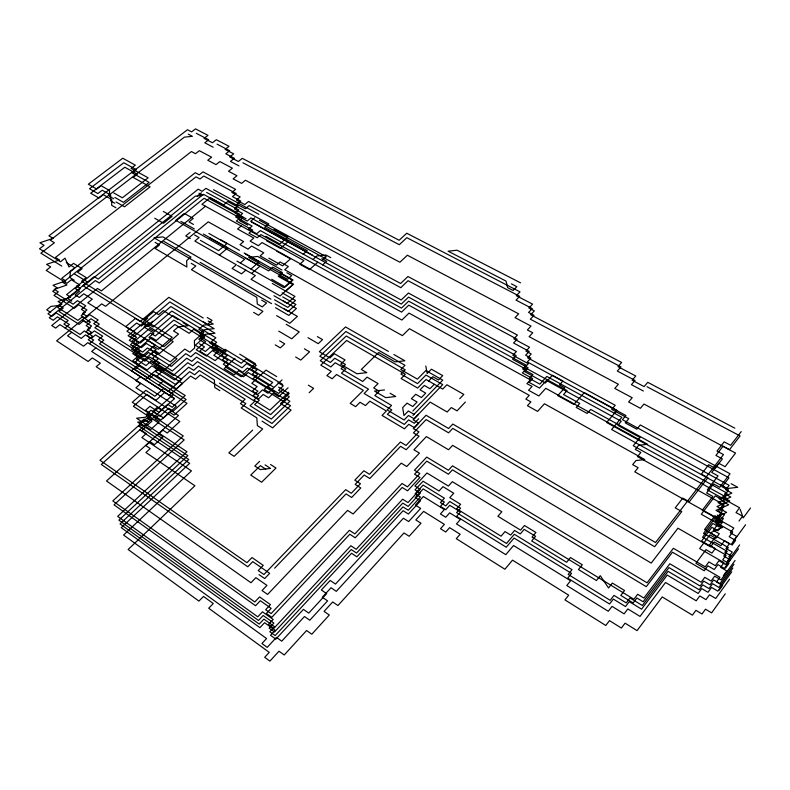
<?xml version="1.0" encoding="UTF-8"?>
<svg xmlns="http://www.w3.org/2000/svg" width="790" height="790" viewBox="0 0 790 790"><rect width="100%" height="100%" fill="white"/><g stroke="black" fill="none" stroke-linecap="round" stroke-linejoin="round"><path stroke-width="1.19" d="M725.289 593.764L711.622 612.862L705.49 609.189L702.024 614.008L695.911 610.334L692.425 615.153L662.227 596.944L637.056 630.627L625.068 623.182L621.384 628.05L609.495 620.634L605.782 625.482L564.939 599.896L568.691 595.186L512.532 560.149L504.899 569.235L456.284 538.652L460.155 534.257L449.609 527.651L445.738 532.006L440.494 528.707L444.365 524.363L423.628 511.377L415.826 519.948L420.981 523.207L409.151 536.272L403.976 532.964L337.913 605.545L332.709 601.96L324.088 611.391L329.292 615.015L311.803 634.232L306.579 630.529L284.212 654.989L278.998 651.207L269.894 661.121L264.699 657.31L269.262 652.362L208.698 608.231L213.28 603.54L203.494 596.44L198.912 601.091L128.128 549.504L194.903 485.761L145.923 452.512L150.228 448.572L145.874 445.639L150.169 441.728L154.514 444.651L163.036 436.87L158.691 433.977L162.918 430.125L167.263 433.009L179.853 421.505L96.163 366.718L100.34 363.173L92.321 357.939L88.134 361.465L56.633 340.836L101.703 303.883L105.584 306.303L208.254 221.852L243.606 241.582L240.002 244.633L248.011 249.127L251.615 246.046L263.732 252.81L260.137 255.921L276.49 265.084L280.085 261.934L288.35 266.546L284.765 269.716L402.396 335.632L409.437 328.719L529.251 395.336L525.834 399.088L530.87 401.903L527.443 405.695L537.585 411.383L544.419 403.759L644.768 459.553L635.98 460.56L632.642 464.639L638.132 467.71L634.785 471.828L719.937 519.731L716.668 524.096L722.544 527.414L710.092 532.904L715.977 536.262L709.351 545.179L715.276 548.586L711.948 553.099L706.013 549.672L695.901 563.29L719.878 577.273L716.51 581.934L722.574 585.479L719.196 590.179M731.747 571.812L717.824 591.127L711.533 587.424L708.008 592.293L701.737 588.59L698.182 593.458L667.234 575.081L641.559 609.169L629.274 601.644L625.522 606.572L613.336 599.077L609.544 603.995L567.704 578.152L571.535 573.392L514.063 538.049L506.262 547.223L456.561 516.393L460.511 511.96L449.727 505.304L445.777 509.708L440.415 506.38L444.375 501.996L423.193 488.911L415.214 497.572L420.487 500.86L408.391 514.043L403.107 510.705L335.503 584.067L330.19 580.452L321.352 589.992L326.675 593.645L308.752 613.089L303.419 609.357L275.838 639.14L270.506 635.298L275.167 630.292L264.581 622.698L259.92 627.665L121.235 527.661L189.659 463.325L139.781 429.888M729.565 579.248L715.73 598.484L709.489 594.791L705.983 599.64L699.762 595.946L696.227 600.805L665.536 582.477L640.038 616.427L627.852 608.932L624.12 613.84L612.033 606.374L608.27 611.263L566.776 585.518L570.577 580.759L513.539 545.525L505.798 554.669L456.462 523.918L460.392 519.494L449.688 512.858L445.757 517.252L440.445 513.935L444.375 509.56L423.341 496.505L415.422 505.136L420.655 508.414L408.647 521.558L403.404 518.23L336.323 591.335L331.04 587.73L322.281 597.23L327.564 600.874L309.789 620.239L304.486 616.516L281.754 641.174L276.46 637.372L267.198 647.365L261.934 643.534L266.576 638.547L123.566 535.047L191.437 470.909L141.854 437.532L146.229 433.572L141.835 430.629L146.19 426.709L150.584 429.642L159.234 421.811L154.84 418.907L159.136 415.036L163.53 417.93L176.318 406.366L91.68 351.451L95.926 347.896M735.085 560.456L721.033 579.88L714.664 576.157L711.099 581.055L704.759 577.332L701.164 582.24L669.821 563.774L643.889 598.05L637.658 594.268L633.866 599.245L532.025 537.101L535.926 532.47L524.461 525.508L520.551 530.1L497.898 516.285L501.828 511.762L452.344 481.693L448.374 486.057L426.965 473.003L414.898 486.018L420.231 489.306L407.996 502.559L402.653 499.211L356.211 549.287L350.859 545.752L273.844 628.366L268.462 624.495L273.182 619.459L262.487 611.835L257.757 616.822L117.68 516.374L186.953 451.752L136.611 418.226L145.558 417.219L150.001 413.239L145.518 410.277L149.942 406.337L158.918 412.232L167.697 404.332L172.21 407.275L185.225 395.523L98.365 339.799L102.68 336.185L94.366 330.882L90.05 334.466L85.913 331.81L90.238 328.235L86.12 325.608L90.416 322.063L82.229 316.859L77.924 320.375L57.729 307.478L62.035 304.022L58.035 301.484L70.596 297.139L66.597 294.621L198.211 189.166L202.171 191.338L205.904 188.346L238.145 205.884L234.433 208.955L242.639 213.438L238.916 216.539L247.191 221.072L250.914 217.951L401.182 300.012L408.43 293.05L516.403 351.54L512.868 355.293L528.352 363.706L524.807 367.528L567.042 390.586L563.527 394.536L579.742 403.423L576.226 407.433L587.158 413.447L590.663 409.408L729.14 485.346L725.783 489.78L731.876 493.128L719.028 498.707L725.141 502.104L718.327 511.16L724.479 514.606L721.053 519.188L714.901 515.722L704.512 529.547L729.397 543.708L725.931 548.448L732.231 552.042L728.755 556.822M733.969 564.267L719.957 583.662L713.617 579.949L710.062 584.827L703.742 581.114L700.157 586.002L668.952 567.576L643.109 601.783L636.898 598.01L633.126 602.977L620.782 595.423L624.564 590.495L612.349 583.06L608.547 587.938L600.242 575.683L596.43 580.522L578.458 569.531L582.289 564.751L570.459 557.543L566.608 562.283L531.7 540.923L535.581 536.301L524.155 529.349L520.264 533.931L514.586 530.465L510.666 535.057L505.007 531.581L501.067 536.173L456.65 508.76L460.629 504.306L449.777 497.641L453.746 493.246L442.993 486.66L439.013 491.025L423.045 481.209L415.007 489.899L420.31 493.187L408.124 506.42L402.811 503.072L356.547 553.059L351.204 549.534L274.515 631.98L269.143 628.129L273.844 623.103L263.188 615.479L258.488 620.466L118.875 520.166L187.862 455.642L137.677 422.137L146.594 421.129L151.008 417.16L146.545 414.207L150.949 410.267L159.896 416.152L168.645 408.272L173.148 411.205L186.114 399.464L99.501 343.778L103.806 340.164L95.511 334.861L91.206 338.446L87.078 335.79L91.383 332.225L87.275 329.588L91.571 326.043L83.404 320.849L79.109 324.364L58.964 311.467L63.259 308.011L59.27 305.473L51.014 306.382L46.709 309.828L50.669 312.386M732.853 568.059L718.89 587.405L712.57 583.701L709.025 588.58L702.735 584.867L699.17 589.745L668.083 571.338L642.329 605.495L629.995 597.961L626.223 602.898L613.988 595.393L610.186 600.311L568.178 574.439L572.029 569.659L514.32 534.267L506.499 543.461L456.6 512.592L460.57 508.148L449.757 501.482L445.777 505.896L440.405 502.568L444.385 498.174L423.114 485.08L415.106 493.75L420.399 497.038L408.262 510.241L402.959 506.904L356.873 556.802L351.55 553.286L275.177 635.575L269.825 631.724L274.505 626.707L263.89 619.103L259.209 624.08L120.06 523.928L188.761 459.494L138.734 426.027L147.612 425.02L152.016 421.05L147.562 418.108L151.957 414.167L160.874 420.053L169.583 412.183L174.077 415.106L186.993 403.384L88.243 339.749L92.529 336.175L84.352 330.931L80.067 334.476L63.901 324.058L68.187 320.562L56.218 312.889L51.933 316.346L47.973 313.798L94.227 276.638L98.177 279.068L203.366 194.271L239.39 213.981L235.697 217.053L252.089 226.049L248.386 229.169L256.671 233.741L260.364 230.601L401.458 308.11L408.657 301.158L526.13 365.168L522.634 368.95L532.934 374.588L529.428 378.4L539.827 384.118L546.818 376.435L621.878 417.337L611.588 429.493L727.047 493.177L723.709 497.601L729.753 500.949L716.994 506.508L723.048 509.886L716.283 518.921L722.376 522.348L718.979 526.92L712.876 523.464L702.547 537.24L727.225 551.371L723.778 556.081L730.029 559.676L726.573 564.435M738.502 548.833L724.321 568.365L717.873 564.633L714.269 569.551L707.84 565.818L704.216 570.745L672.468 552.2L646.279 586.674L452.433 469.843L448.424 474.227L426.778 461.133L414.582 474.197L419.964 477.506L407.591 490.817L402.199 487.46L355.204 537.783L349.792 534.238L271.809 617.326L266.368 613.445L271.148 608.379L260.335 600.706L255.545 605.732L114.037 504.84L184.189 439.931L133.382 406.317L146.871 394.388L155.926 400.293L164.814 392.373M725.487 568.198L728.933 563.448L722.712 559.863L726.148 555.153L701.569 541.041L711.869 527.295L717.952 530.742L721.339 526.18L715.266 522.753L722.02 513.737L715.987 510.36L728.696 504.81L722.682 501.472L726.01 497.058L633.234 445.738L640.038 437.502L617.849 425.326L621.256 421.297L546.463 380.425L539.501 388.088L529.142 382.38L532.638 378.568L522.368 372.929L525.854 369.157L408.766 305.167L401.597 312.119L260.927 234.61L257.244 237.75L248.978 233.188L252.662 230.068L236.328 221.062L240.002 217.991L204.077 198.28L99.254 283.027L95.314 280.608L49.237 317.728L53.177 320.286L57.453 316.829L69.392 324.502L65.116 327.988M723.364 575.634L726.78 570.903L720.618 567.329L724.025 562.638L699.654 548.566L709.884 534.86L715.918 538.306L719.295 533.764L713.261 530.337L719.976 521.361L713.992 517.983L726.622 512.453L720.648 509.125L723.956 504.721L637.471 456.61L640.858 452.482L635.288 449.392L638.666 445.293L647.583 444.266L545.771 388.305L538.859 395.958L528.569 390.26L532.045 386.448L526.93 383.634L530.396 379.852L408.993 313.116L401.863 320.049L262.033 242.57L258.37 245.71L250.154 241.138L253.817 238.017L237.563 229.011L241.217 225.95M727.659 560.643L731.125 555.874L724.845 552.279L728.301 547.559L703.525 533.408L713.884 519.613L720.016 523.069L723.423 518.487L717.3 515.05M739.657 544.893L725.437 564.465L718.959 560.722L715.345 565.66L708.887 561.917L705.253 566.855L673.366 548.28L647.089 582.823L452.463 465.833L448.434 470.228L426.719 457.114L414.464 470.208L419.875 473.516L407.452 486.847L402.041 483.49L354.868 533.892L349.427 530.337L271.128 613.593L265.657 609.702L270.457 604.617L259.604 596.934L254.795 601.97L112.812 500.939L183.25 435.932L132.295 402.288L145.834 390.349L154.919 396.254L163.836 388.325L168.408 391.267L181.631 379.457L93.753 323.624L98.138 319.999L89.724 314.687L85.34 318.281L81.163 315.625L85.547 312.04L81.38 309.413L85.755 305.849L77.479 300.644L73.105 304.18L52.693 291.263L57.058 287.787L53.029 285.249L65.748 280.885L61.719 278.376L195.239 172.704L199.248 174.867L203.02 171.864L235.618 189.383L231.855 192.454L240.16 196.937L236.388 200.048L244.752 204.58L248.524 201.45L400.619 283.501L407.956 276.52L517.401 335.079L513.816 338.841L529.517 347.274L525.933 351.106L531.216 353.95L527.621 357.811L615.212 405.27L611.677 409.388L628.791 418.69L625.265 422.887L636.799 429.187L640.315 424.971L730.039 473.773L719.749 487.292L713.568 483.885L706.606 492.97L712.817 496.416L702.27 510.281L733.841 528.046L730.325 532.806L736.734 536.43L733.219 541.239M732.083 545.179L735.599 540.38L729.21 536.765L732.715 532.006L701.283 514.26L715.256 495.863L721.458 499.3L728.331 490.195L722.149 486.798L728.963 477.822L622.411 419.678L625.917 415.53L527.325 361.958L530.91 358.097L525.646 355.253L529.221 351.432L513.579 342.998L517.154 339.236L408.075 280.697L400.757 287.669L249.127 205.607L245.364 208.738L237.02 204.205L240.782 201.104L232.507 196.621L236.259 193.54L203.751 176.022L199.989 179.024L195.989 176.851L62.953 282.474L66.972 284.993L54.293 289.347L58.312 291.885L53.957 295.361L74.319 308.268L78.674 304.733L86.93 309.947L82.575 313.502L86.732 316.128M745.582 524.748L731.135 544.498L724.509 540.725L720.836 545.712L714.239 541.93L710.546 546.917L677.958 528.204L651.227 563.092L452.631 445.343L448.523 449.767L426.393 436.584L413.911 449.767L419.421 453.095L406.761 466.535L401.241 463.157L353.12 513.974L347.58 510.399L267.593 594.445L262.023 590.525L266.931 585.39L255.881 577.648L250.963 582.734L106.512 480.982L178.481 415.5L135.949 387.752L140.571 383.693L135.949 380.691L140.551 376.672M750.5 508.029L743.222 517.924L740.151 509.244M738.996 521.054L742.57 516.206L736.023 512.562L739.588 507.753L707.336 489.879L718.041 475.906L711.711 472.43L718.772 463.276L725.092 466.702L735.539 453.075L643.969 404.046L640.394 408.292L628.623 401.962L632.207 397.745L614.768 388.404L618.353 384.256L529.102 336.668L532.756 332.788L527.384 329.934L531.018 326.082L515.04 317.639L518.684 313.847L407.354 255.239L399.888 262.24L245.453 180.239L241.612 183.369L233.129 178.846L236.97 175.736L228.547 171.262L232.379 168.181L219.867 161.565L216.035 164.616L207.77 160.232L211.602 157.2L199.327 150.702L195.486 153.704L191.417 151.542L55.438 257.461L59.527 259.979L46.57 264.364L50.659 266.901L46.205 270.387L66.903 283.304L71.357 279.759L79.751 284.973L75.297 288.548L79.513 291.184L75.04 294.788L79.276 297.445L83.75 293.831L92.282 299.153L87.809 302.797L177 358.749L163.5 370.619L158.859 367.666L145.172 379.664M720.707 510.518L724.084 506.005L718.011 502.628L730.809 497.058L724.746 493.701M741.247 431.577L730.641 445.303L724.183 441.857L717.014 451.08L723.482 454.576L655.542 542.533L452.788 424.052L448.611 428.506L426.057 415.273L413.328 428.545L418.947 431.893L406.04 445.432L400.412 442.035L369.483 474.296L363.854 470.781L354.809 480.172L360.438 483.727L351.303 493.266L345.665 489.662L263.919 574.508L258.241 570.548L263.258 565.364L251.99 557.552L246.974 562.697L99.975 460.254L173.524 394.299L158.928 384.898L163.649 380.721L154.02 374.559L149.3 378.696L135.021 369.503L139.751 365.405L135.031 362.383L155.097 345.032L145.222 338.841L140.334 343.018L130.547 336.846L135.436 332.699L125.728 326.616L135.436 318.449L140.274 321.451L168.833 297.326L203.237 318.034M465.379 402.041L457.055 410.859L451.347 407.561L447.15 411.985L430.155 402.12L413.091 419.826L418.749 423.173L414.434 427.676L408.776 424.309L404.431 428.822L382.034 415.431L386.389 410.998L369.868 401.172L365.503 405.547L360.033 402.278L355.638 406.662L350.197 403.394L363.331 390.369L336.55 374.509L332.175 378.746L326.882 375.596L331.257 371.379L320.76 365.158L346.613 340.49L405.31 374.272L401.093 378.509L417.624 388.068L426.007 379.496L442.726 389.065L446.883 384.76L463.809 394.417L459.681 398.772M274.624 568.198L346.05 493.878L351.668 497.473L360.773 487.953L355.154 484.398L364.17 475.017L369.779 478.533L400.579 446.32L406.188 449.717L419.046 436.199L413.447 432.861L426.126 419.599L448.592 432.821L452.759 428.378L654.663 546.71L681.77 511.565L675.233 507.861L682.807 498.095L689.324 501.769L707.88 477.703L701.402 474.138L708.699 464.737L715.167 468.253L722.376 458.901L715.928 455.425L723.087 446.202L729.516 449.648L740.092 435.942L646.98 386.735M418.651 418.769L414.316 423.282L408.637 419.905L404.282 424.418L387.376 414.345L391.751 409.892L364.101 393.499L368.476 389.154L341.468 373.216L345.832 368.979L335.207 362.738L330.832 366.935L320.296 360.714L346.257 336.017L405.171 369.809L400.935 374.055L417.515 383.614L425.938 375.033L442.726 384.621L412.973 415.422M418.552 414.325L414.207 418.848L408.499 415.471L404.125 419.994L387.159 409.901L391.544 405.448L374.816 395.553L379.2 391.168L373.68 387.92L378.045 383.575L367.083 377.156L362.719 381.471L341.082 368.733L345.467 364.496L334.792 358.245L330.408 362.452L319.832 356.231L345.892 331.504L405.023 365.316L400.767 369.572L417.416 379.141L425.869 370.54L442.716 380.128L412.854 410.978M434.253 384.325L429.997 388.71L424.319 385.441L420.033 389.835L425.711 393.124L421.406 397.558L415.718 394.25L411.393 398.693L417.081 402.011L412.736 406.495L407.038 403.147L402.663 407.64L403.966 415.52L408.361 410.998L414.088 414.375M428.585 381.076L432.831 376.721L438.499 379.96L442.716 375.615L431.409 369.197L427.183 373.512L425.8 366.017M259.634 461.34L254.805 466.041L260.246 469.596L270.536 468.421L265.065 464.866M309.157 392.67L313.62 388.364L308.347 385.184M252.681 430.115L228.833 452.868L234.126 456.334L262.665 428.98L257.382 425.632L256.799 417.851L241.187 407.996L245.848 403.631L200.245 374.993L195.565 379.2L190.607 376.07L176.427 388.769L156.795 376.188L161.555 372.001L151.868 365.829L147.108 369.977L132.74 360.763L137.509 356.665L132.76 353.634L151.591 337.488L156.331 340.451L174.807 324.532L189.136 333.321L193.698 329.341L203.356 335.227L198.794 339.236L218.366 351.224L213.794 355.312L228.705 364.486L224.113 368.654L234.166 374.875L238.748 370.678L285.081 399.197L280.519 403.552L291.085 410.079L272.639 427.844L262.053 421.169M288.093 387.752L278.712 396.649L273.32 393.321L268.6 397.785L263.228 394.457L258.478 398.93L253.126 395.593L257.886 391.149L195.604 352.577L190.825 356.803L185.778 353.663L171.282 366.442L151.334 353.821L156.193 349.615L146.347 343.423L141.489 347.59L131.733 341.428L136.591 337.281L126.923 331.198L136.591 323.041L141.41 326.043L169.85 301.948L214.13 328.679L204.452 329.756L199.761 333.874L204.768 336.925L195.318 345.26L205.42 351.481L210.15 347.274L220.331 353.515L225.041 349.289L282.702 384.463M288.696 392.284L269.933 410.148L253.876 400.115L258.606 395.672L196.542 357.12L191.782 361.356L186.756 358.216L172.329 370.974L152.44 358.364L157.279 354.157L147.473 347.965L142.625 352.143L132.898 345.971L137.746 341.833L128.108 335.75L142.506 323.564L147.315 326.547L170.847 306.53L214.989 333.262L205.351 334.328L200.68 338.436L205.667 341.497L196.266 349.812L206.328 356.033L215.729 347.649L241.256 363.262L245.917 359.016L256.286 365.326L251.635 369.611L272.668 382.478L268.007 386.853L278.673 393.41L283.334 388.996M282.07 379.891L267.909 393.232L262.517 389.895L257.747 394.378L252.375 391.04L257.155 386.587L251.812 383.288L265.993 370.115L276.688 376.613M234.976 358.393L225.476 367.024L241.197 376.731L255.407 363.676L239.696 354.118M322.616 264.956L326.704 261.283L321.816 258.606M317.728 262.27L309.502 269.627L299.775 264.235L303.903 260.572L201.954 204.314L210.239 197.589L223.609 204.906L227.718 201.529L268.778 223.886L264.68 227.372L307.271 250.657L303.172 254.271M169.366 395.306L182.539 383.515L94.919 327.712L99.283 324.088L90.899 318.775L86.525 322.369L82.358 319.713M285.753 291.105L293.534 284.143L280.075 276.549M322.192 260.433L326.29 256.76L259.416 220.311M312.86 259.594L316.948 255.95L325.875 254.972L330.763 257.629M251.576 273.468L259.9 266.23L245.976 258.36M245.809 270.15L241.533 273.844L232.082 268.432L236.358 264.769L194.814 241.078L199.09 237.543L194.567 234.986M250.914 269.054L259.268 261.806L245.305 253.946M240.367 262.952L244.633 259.278L175.745 220.321L184.287 213.419L193.224 218.425L188.968 221.901L193.471 224.429M152.717 321.244L147.839 325.391L142.901 322.33L147.779 318.202M148.905 322.863L144.047 326.991L153.902 333.133L149.024 337.31L163.984 346.672L178.54 334.032L173.533 330.951L178.343 326.803L188.129 325.717L183.122 322.666M219.324 255.081L227.678 248.02L209.656 237.849M144.007 319.832L153.655 311.675L158.553 314.677L163.342 310.608L178.145 319.634M254.785 217.783L250.657 221.259L312.396 255.071M89.398 343.67L93.664 340.105L85.517 334.861L81.242 338.406L59.902 324.631L55.656 328.077L51.725 325.529L97.466 288.459L101.397 290.888L205.489 206.23M71.772 332.294L67.525 335.78L83.572 346.188L87.809 342.653L174.511 398.654M190.064 232.428L185.778 235.934L190.291 238.501M84.639 285.081L195.209 196.216L202.902 195.397L198.942 193.224M197.273 196.088L201.411 192.76M384.513 389.934L374.549 391.06L385.718 397.647L395.721 396.511L390.102 393.223M520.561 282.86L457.055 250.213L448.118 251.19L506.015 281.082L507.664 287.678L513.085 290.493L516.828 286.671L511.406 283.867M196.285 133.303L208.698 139.781L204.808 142.812L213.172 147.197M217.062 144.136L229.712 150.742L225.822 153.823L234.344 158.286L230.443 161.407L239.024 165.92M188.277 134.152L192.385 136.305L184.366 137.154L50.254 240.229L54.392 242.747L40.863 253.185L61.778 266.102M242.925 162.78L399.296 244.712L406.86 237.691L519.741 296.329L516.048 300.131L532.263 308.584L528.579 312.445L534.03 315.309L530.327 319.2L620.95 366.886L617.316 371.053L635.042 380.425L631.408 384.661L643.366 391.01M734.819 428.18L647.751 382.33L644.126 386.606L632.119 380.257L635.762 376.01L617.968 366.639L621.612 362.462L530.633 314.756L534.356 310.855L528.875 308.001L532.588 304.13L516.305 295.677L520.008 291.865L406.741 233.228L399.138 240.259L242.283 158.346L238.373 161.486L229.762 156.973L233.672 153.853L225.13 149.389L229.031 146.308L216.342 139.712L212.441 142.763L204.057 138.388L207.968 135.357L195.505 128.879L191.605 131.881L187.477 129.728L48.941 235.845L53.088 238.363L39.905 242.767L44.052 245.315L39.5 248.811L60.484 261.737L65.027 258.172L68.987 266.971L73.539 263.386L82.121 268.649L77.568 272.264L86.219 277.586L81.656 281.24L172.19 337.291L158.415 349.229L153.704 346.267M213.596 189.738L258.903 214.327M206.605 192.405L238.768 209.942L235.065 213.014L243.251 217.497L239.538 220.598L247.793 225.14M274.012 229.367L287.925 236.97L279.828 243.982L265.894 236.319M274.574 233.8L288.459 241.404L280.391 248.416L266.497 240.743M731.135 483.697L737.732 487.302L727.501 488.497L720.934 484.882M209.765 198.873L246.036 218.731M251.497 222.01L401.32 304.071L408.539 297.119L516.156 355.589L512.641 359.332L528.056 367.745L524.53 371.557L545.406 382.992L552.408 375.28L562.954 381.007L559.468 384.878L564.781 387.772L557.77 395.612L573.866 404.46L584.294 392.6L616.98 410.356L606.641 422.482L728.084 489.277M276.816 251.24L290.522 258.834L282.573 265.835L268.857 258.162M281.931 270.012L257.747 256.444L248.702 257.431L287.501 279.304L291.747 275.522L286.829 272.767M279.541 272.402L293.041 279.996L285.229 286.968L271.721 279.295M220.844 239.844L239.469 250.321M244.169 252.968L292.29 280.055L283.798 287.629L236.931 261.105M208.876 233.435L226.937 243.606L218.563 250.667L200.472 240.387M163.293 211.414L172.072 216.371L163.52 223.244L154.741 218.238M180.92 221.368L194.32 228.932M203.346 234.028L268.6 270.881L272.807 267.188L282.435 272.599L278.228 276.322L292.823 284.558L280.114 295.944L251.052 279.304L255.328 275.572L237.642 265.519M113.799 192.948L122.361 197.816L148.145 177.829L131.11 168.408L135.347 165.169L122.756 158.227L88.332 184.238L96.726 189.037L101.09 185.709L109.543 190.518L109.435 196.305L113.711 198.744M272.283 283.442L294.986 296.428L287.293 303.38L273.942 295.717M388.394 351.402L345.526 326.961L319.358 351.708L329.973 357.939L334.387 353.732L345.092 359.983L340.688 364.22L356.932 373.759L366.787 372.653L361.326 369.463L378.667 352.488L395.089 361.889L404.875 360.793L393.864 354.512M282.178 292.873L295.47 300.467L287.797 307.409L274.486 299.756M114.896 197.461L123.438 202.339L149.122 182.362L132.137 172.931L136.354 169.692L123.793 162.75L89.507 188.751L97.871 193.55L102.226 190.222L110.659 195.041L110.551 200.818L114.807 203.267M282.692 296.892L295.944 304.486L288.301 311.428L275.029 303.765M115.992 201.954L124.504 206.822L150.09 186.855L133.155 177.424L137.361 174.195L124.83 167.243L90.672 193.234L99.017 198.033L103.352 194.715L111.765 199.534L111.657 205.311L115.903 207.75M283.205 300.881L296.418 308.475L288.804 315.407L275.572 307.754M270.921 299.134L162.908 236.882L154.06 237.839L256.77 297.317L257.313 304.022L262.231 306.885L266.585 302.995L261.668 300.151M284.222 308.791L297.356 316.375L289.792 323.298L276.638 315.644M163.866 241.375L190.983 257.046L186.638 260.67L186.855 266.99L155.136 248.485L159.511 244.92L155.057 242.333M200.166 262.359L271.543 303.617M191.219 263.337L195.821 266.013L191.457 269.676L262.882 311.369L258.528 315.269L253.62 312.386M317.392 336.629L322.527 339.611L318.222 343.66L307.962 337.676M286.217 324.315L299.203 331.889L291.737 338.791L278.742 331.148M304.397 348.795L309.542 351.827L300.783 360.072L295.628 357.001M279.65 340.826L284.716 343.828L280.312 347.886L275.246 344.884M207.247 317.521L212.056 320.414L207.563 324.344L202.754 321.441M208.234 321.046L213.261 324.068L203.544 325.144L198.833 329.272L203.859 332.323L194.38 340.668L194.646 347.985L189.847 352.222L184.791 349.081L170.235 361.869L150.209 349.249M277.952 382.637L283.245 385.875L278.623 390.24L289.298 396.787L270.624 414.622L254.617 404.599L259.327 400.165L197.48 361.642L192.74 365.869L187.734 362.728L173.365 375.477L153.536 362.867L158.356 358.67L148.579 352.478L143.76 356.646L134.063 350.484L138.892 346.356L129.284 340.273L148.362 324.068L153.142 327.04L171.855 311.082L215.838 337.794L211.216 341.902L226.276 351.096L221.625 355.273L242.026 367.785L246.668 363.538L256.997 369.848L252.366 374.124L273.33 386.991M209.261 342.672L224.617 352.063L215.107 360.615L199.732 351.125L204.501 346.889L199.426 343.769M278.584 387.12L289.16 393.598L284.568 397.972L289.9 401.251L271.296 419.065L250.084 405.744L254.775 401.33L198.409 366.125L193.688 370.342L188.701 367.212L174.393 379.941L154.633 367.34L159.432 363.143L149.685 356.962L144.886 361.129L135.228 354.967L140.028 350.839L130.449 344.766L149.438 328.571L154.218 331.543L172.842 315.595L216.687 342.307L212.076 346.405L227.086 355.599L222.464 359.766L242.797 372.268L247.408 368.031L257.708 374.341L253.096 378.608L273.982 391.465M66.311 262.547L74.803 267.761L70.27 271.345L69.984 277.596L74.28 280.262M74.537 273.982L87.453 281.961L82.901 285.615L173.168 341.645L159.452 353.565L154.751 350.602L131.446 370.777L174.531 398.604L101.308 464.461L247.784 566.766L252.78 561.641L269.657 573.362L264.67 578.557L259.011 574.606M76.492 285.98L80.462 288.449L67.802 298.62L71.781 301.138M219.442 383.17L245.088 399.226L240.407 403.601L271.967 423.47L290.493 405.685L264.186 389.45L268.768 385.145L248.149 372.495L243.557 376.721L223.294 364.22L227.895 360.062L212.945 350.879L217.526 346.78L173.83 320.088L155.275 336.007L150.525 333.044L131.604 349.219L141.153 355.283L136.374 359.411L146.002 365.572L150.781 361.415L160.498 367.587L155.719 371.784L175.41 384.375L189.659 371.656L194.636 374.786L199.337 370.569L214.376 380L214.752 387.446L219.837 390.655M270.555 464.49L275.996 468.016L261.599 482.236L250.726 475.076L260.364 465.666L265.786 469.191M161.634 410.237L157.21 407.344L152.875 411.225L157.299 414.128M148.579 421.978L144.155 419.036L139.761 422.966L144.185 425.919"/></g></svg>
